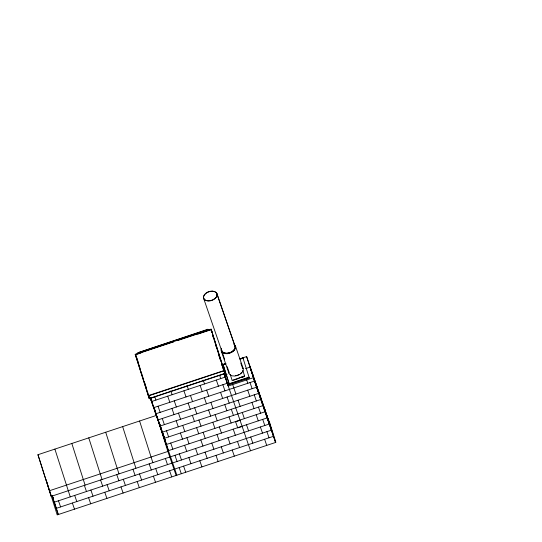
<?xml version="1.0" encoding="UTF-8"?>
<svg xmlns="http://www.w3.org/2000/svg" width="542" height="542" viewBox="0 0 542 542"><rect width="100%" height="100%" fill="white"/><g stroke="black" fill="none" stroke-linecap="round" stroke-linejoin="round"><path stroke-width="0.81" d="M138.007 352.72L207.898 329.272L208.284 330.39L207.898 329.272M138.373 352.598L207.606 329.638M135.222 354.305L211.089 329.143L225.154 373.567L149.287 398.729L135.222 354.305L137.986 361.5M172.851 342.137L135.317 354.583L149.287 398.729M177.641 340.545L211.184 329.421M135.392 354.827L135.764 354.705M136.99 354.292L140.988 352.971M197.681 334.163L211.258 329.658L212.22 332.449L211.847 332.571L211.129 330.478M221.583 364.888L226 363.418M239.998 358.777L246.624 356.582L268.913 421.303L275.566 442.462L253.283 377.74L228.236 386.046L224.435 373.953M239.774 358.98L242.958 357.923L249.293 377.998L229.408 384.596L223.067 364.522L225.458 363.729M225.553 364.007L223.168 364.8L229.408 384.596M240.668 358.994L243.053 358.208M148.23 395.66L224.117 370.538L225.154 373.567M148.325 395.938L224.192 370.775L211.089 329.143M149.213 398.492L225.072 373.33M224.91 375.464L227.118 374.732M245.533 368.628L249.95 367.158L253.216 376.643M232.145 380.409L244.571 375.979L242.802 370.369M239.185 378.072L244.571 375.979M233.412 380.254L238.866 378.445M241.61 377.537L243.954 376.758M229.124 383.756L249.008 377.164L249.293 377.998M229.219 384.034L249.103 377.442M169.795 457.035L51.212 496.364L37.947 454.718L156.53 415.382L167.871 451.452L176.136 475.442M235.614 421.784L240.031 420.321M168.42 450.653L267.111 417.916L260.458 396.751M242.145 426.459L237.728 427.923L235.54 421.547M49.295 490.788L168.609 451.208L162.722 432.536M170.534 456.784L269.225 424.047L262.572 402.889M171.909 463.166L54.064 502.258L51.924 495.456M172.647 462.922L271.339 430.185L264.686 409.027M174.023 469.304L56.178 508.396L52.167 495.652M174.761 469.06L273.453 436.324L266.8 415.165M250.797 368.953L252.911 375.091M255.025 381.229L257.138 387.361M259.252 393.499L261.366 399.637M263.48 405.775L265.594 411.913M267.707 418.051L269.821 424.19M252.308 373.756L254.422 379.895M256.535 386.033L258.649 392.171M260.763 398.309L262.877 404.447M264.991 410.585L267.104 416.723M269.218 422.862L271.332 429M255.329 382.781L257.443 388.919M259.557 395.057L261.671 401.195M263.785 407.333L265.898 413.471M268.012 419.61L270.126 425.748M242.958 357.923L243.243 358.763M250.011 382.55L252.125 388.689M254.239 394.827L256.352 400.965M258.466 407.103L260.58 413.241M262.694 419.379L264.808 425.517M266.921 431.656L269.035 437.794M235.485 346.155L243.175 368.479M216.983 293.818A7.06 4.587 -19 0 1 208.121 300.939A7.06 4.587 -19 0 1 205.743 293.364A7.06 4.587 -19 0 1 216.983 293.818L235.045 346.263L216.915 293.839A6.985 4.539 -19 0 0 205.791 293.391A6.985 4.539 -19 0 0 208.148 300.885A6.985 4.539 -19 0 0 216.915 293.839M247.802 383.282L246.176 378.424M240.783 363.052L242.708 368.628M247.708 390.159L249.821 396.297M251.935 402.428L254.049 408.566M256.163 414.705L258.277 420.843M260.39 426.981L262.504 433.119M264.618 439.257L266.725 445.395M203.582 298.263L224.706 359.502M227.173 366.677L229.097 372.259M221.217 350.891L228.907 373.208M235.926 394.068L232.206 383.14M238.04 400.199L240.153 406.337M242.26 412.476L244.374 418.614M246.488 424.752L248.602 430.89M250.716 437.028L252.829 443.166M223.067 364.522L223.358 365.362M219.212 356.385L221.061 361.758M221.326 362.523L222.118 364.82M224.666 374.292L225.458 376.595M224.517 374.109L225.309 376.412M227.274 382.659L228.331 385.728M224.029 373.363L226.373 380.369M224.11 374.048L250.526 450.768M219.686 375.518L220.743 378.58M222.857 384.718L224.971 390.857M227.084 396.995L229.198 403.133M231.312 409.271L233.426 415.409M216.326 380.05L218.44 386.189M220.553 392.327L222.667 398.465M224.781 404.603L226.895 410.734M229.009 416.873L231.122 423.011M233.229 429.149L235.343 435.287M237.457 441.425L239.571 447.563M227.979 437.733L230.093 443.871M232.206 450.009L234.32 456.147M203.223 380.125L204.544 383.96M206.658 390.098L208.765 396.236M210.879 402.374L212.992 408.512M215.106 414.644L217.22 420.782M219.334 426.92L221.448 433.058M200.12 385.423L202.234 391.561M204.348 397.699L206.461 403.837M208.575 409.976L210.689 416.114M212.803 422.252L214.917 428.39M217.03 434.528L219.144 440.666M221.258 446.798L223.372 452.936M211.78 443.105L213.894 449.243M216.001 455.382L218.114 461.52M173.189 342.293L172.878 341.419M187.017 385.498L188.338 389.332M190.452 395.47L192.566 401.608M194.68 407.747L196.793 413.885M198.907 420.023L201.021 426.161M203.128 432.299L205.242 438.437M183.921 390.796L186.035 396.934M188.142 403.072L190.256 409.21M192.369 415.348L194.483 421.486M196.597 427.624L198.711 433.763M200.825 439.901L202.938 446.039M205.052 452.177L207.166 458.315M195.574 448.478L197.688 454.616M199.802 460.754L201.915 466.892M170.811 390.87L172.132 394.705M174.246 400.843L176.36 406.981M178.474 413.119L180.588 419.257M182.701 425.395L184.815 431.534M186.929 437.672L189.043 443.81M167.715 396.175L169.829 402.313M171.943 408.451L174.057 414.589M176.17 420.728L178.284 426.859M180.398 432.997L182.505 439.135M184.619 445.273L186.733 451.411M188.846 457.55L190.96 463.688M179.368 453.857L181.482 459.995M183.596 466.134L185.71 472.272M154.612 396.249L155.933 400.084M158.04 406.222L160.154 412.36M162.268 418.499L164.382 424.63M166.496 430.768L168.609 436.906M170.723 443.044L172.837 449.183M174.951 455.321L177.065 461.459M179.178 467.597L181.292 473.735M137.925 352.483L138.312 353.601M152.065 401.791L150.744 397.957L151.936 401.73M161.313 428.641L159.463 423.275L164.192 438.376L262.884 405.64L256.231 384.481M152.146 402.476L150.561 397.875L153.623 407.686L227.274 383.255L224.185 373.431M154.524 409.379L156.374 414.752M158.752 421.656L160.601 427.028M163.244 434.698L165.093 440.07M150.378 397.794L152.451 404.034M154.341 409.298L156.943 417.076M158.298 420.809L161.17 429.352M162.525 433.085L165.398 441.628M150.452 398.478L176.868 475.198M148.623 395.579L149.341 397.672M165.378 458.498L167.492 464.636M169.605 470.774L171.712 476.913M155.703 468.545L157.817 474.684M152.858 462.651L139.592 421.005M149.172 463.871L151.286 470.009M153.4 476.147L155.513 482.285M139.497 473.918L141.611 480.056M135.913 468.268L122.648 426.622M132.966 469.25L135.08 475.381M137.194 481.52L139.308 487.658M123.298 479.291L125.412 485.429M118.976 473.891L105.71 432.245M116.767 474.623L118.881 480.761M120.988 486.899L123.102 493.037M107.092 484.67L109.206 490.808M102.031 479.507L88.766 437.861M100.561 479.995L102.675 486.133M104.789 492.272L106.903 498.41M90.887 490.043L93 496.181M85.094 485.124L71.829 443.478M84.356 485.368L86.469 491.506M88.583 497.644L90.697 503.782M74.688 495.415L76.801 501.553M70.264 496.885L54.884 449.101M72.377 503.023L74.491 509.162M58.482 500.794L60.596 506.933M52.472 496.465L53.265 498.769M37.947 454.718L51.212 496.364M52.059 495.517L52.852 497.813M51.836 495.537L58.292 514.534L54.295 501.824M48.509 487.644L48.346 487.17L48.475 487.576M269.178 421.114L275.864 442.367L57.188 514.9L46.206 479.988M258.344 390.613L264.997 411.778L166.306 444.515L161.076 427.889M254.117 378.343L260.77 399.501L162.078 432.238L157.322 417.123M252.003 372.205L258.663 393.363L159.965 426.1L155.683 412.496M249.889 366.067L256.549 387.225L157.851 419.962L153.332 405.606M246.624 356.582L254.435 381.087L155.737 413.824L152.41 403.241M230.282 374.522L232.044 380.132M212.857 335.776L219.917 358.221M221.935 364.631L223.196 368.641M223.697 370.24L224.456 372.645M212.654 335.396L213.412 337.795M215.933 345.81L216.685 348.215M218.704 354.631L220.472 360.24M221.983 365.051L223.744 370.66M227.423 382.544L228.372 385.572M224.625 374.244L225.587 377.3M227.254 382.591L228.216 385.653M224.212 374.095L225.167 377.117L151.509 401.547L150.324 397.767M154.023 407.205L155.208 410.985M144.287 381.534L146.557 388.749M147.566 391.954L149.328 397.564M136.015 355.505L140.554 369.929M141.055 371.534L143.833 380.349M144.836 383.553L147.106 390.768M52.628 496.533L53.34 498.803M241.725 372.354A7.026 4.566 -19 0 1 240.56 373.506M239.09 374.475A7.026 4.566 -19 0 1 237.41 375.199M236.82 375.369A7.026 4.566 -19 0 1 235.635 375.62M221.685 350.735A7.026 4.566 -19 0 0 230.58 352.551A7.026 4.566 -19 0 0 234.442 345.261A6.985 4.539 -19 0 1 230.56 352.496A6.985 4.539 -19 0 1 221.712 350.688M242.552 367.354A7.513 4.878 -19 0 1 237.504 375.498A7.513 4.878 -19 0 1 228.771 371.92M233.798 344.143A7.513 4.878 -19 0 1 229.822 353.181A7.513 4.878 -19 0 1 221.441 348.242M234.693 348.743A6.904 4.485 -19 0 1 227.945 353.188A6.904 4.485 -19 0 1 221.786 350.66M234.327 345.281A6.904 4.485 -19 0 1 234.896 346.318"/></g></svg>
